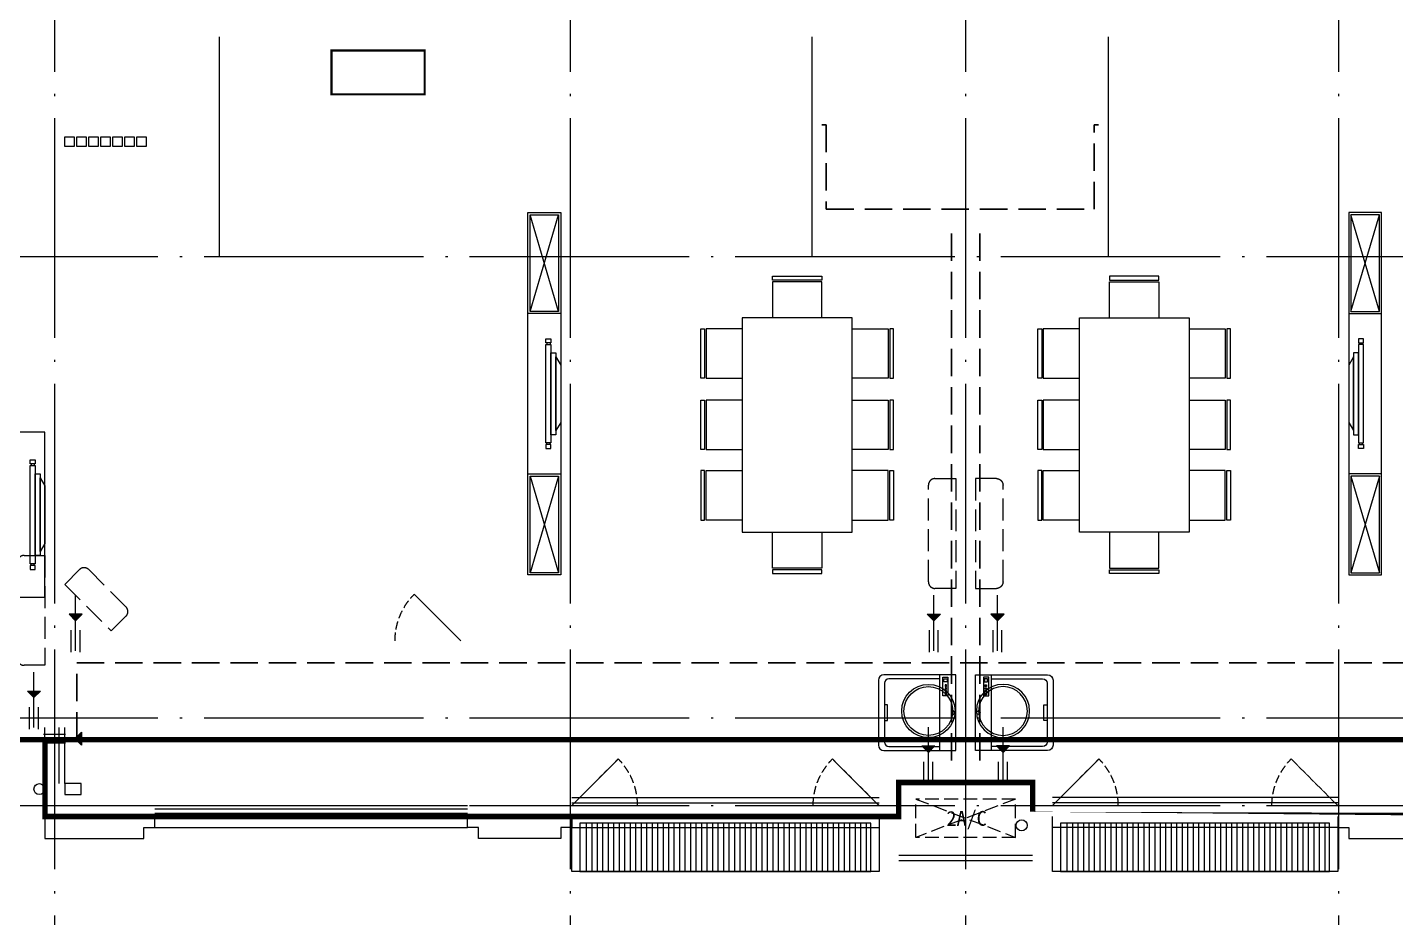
# Model space of a CAD drawing. Extents: x 23000734 to 24262965, y -11528137 to -9789882.
# Drawn here: x 24187265 to 24199732, y -10001860 to -9993754 of the extents above; entities that cross this region are included whole.
import ezdxf

# ---------------------------------------------------------------- set-up
doc = ezdxf.new("R2010")
doc.units = 0
doc.header["$LTSCALE"] = 1000
for name, pattern in [('DASH', [0.35, 0.25, -0.1]), ('DASHDOTX2', [50.8, 25.4, -12.7, 0, -12.7]), ('DOTE', [2.4200000000000004, 2, -0.2, 0.02, -0.2])]:
    doc.linetypes.add(name, pattern=pattern)
for name, color, linetype in [('0-0全面积', 3, 'Continuous'), ('0-0半面积', 10, 'Continuous'), ('0-0太阳能', 167, 'Continuous'), ('0-厨卫洁具', 95, 'Continuous'), ('0-开启示意', 154, 'Continuous'), ('0-栏杆', 141, 'Continuous'), ('0-看线', 173, 'Continuous'), ('0-线脚', 6, 'Continuous'), ('_0', 7, 'Continuous'), ('A-SURFACE', 6, 'Continuous'), ('A-活动家具', 8, 'Continuous'), ('B-家具', 167, 'DASHDOTX2'), ('BALCONY', 6, 'Continuous'), ('DOTE', 249, 'DOTE'), ('KT', 8, 'Continuous'), ('PUB_STRM', 4, 'Continuous'), ('text_房间名称', 255, 'Continuous'), ('图审修改', 1, 'Continuous'), ('栏杆', 163, 'Continuous'), ('碰头线', 6, 'DASH'), ('空调', 6, 'Continuous')]:
    doc.layers.add(name, color=color, linetype=linetype)
doc.styles.add('黑体', font='SIMHEI_0.TTF', dxfattribs={"width": 0.8})

# ---------------------------------------------------------------- blocks, each defined once
blk = doc.blocks.new('A$C1BFF76B8')
at = {"layer": '0-0太阳能', "linetype": 'ByBlock'}
for points in [[(-206.0228210836649, -129.7717456836253), (-206.0228210836649, -629.5983393806964), (-3006.022821083665, -629.7717456724495), (-3006.022821083665, -129.7717456761748)], [(-2871.022820290178, -629.7667435687035), (-2871.022820290178, -189.7717456799001)], [(-2821.022820290178, -629.7667435687035), (-2821.022820290178, -189.7717456799001)], [(-2771.022820290178, -629.7667435687035), (-2771.022820290178, -189.7717456799001)], [(-2721.022820290178, -629.7667435687035), (-2721.022820290178, -189.7717456799001)], [(-2671.022820290178, -629.7667435687035), (-2671.022820290178, -189.7717456799001)], [(-2621.022820290178, -629.7667435687035), (-2621.022820290178, -189.7717456799001)], [(-2571.022820290178, -629.7667435687035), (-2571.022820290178, -189.7717456799001)], [(-2521.022820290178, -629.7667435687035), (-2521.022820290178, -189.7717456799001)], [(-2471.022820290178, -629.7667435687035), (-2471.022820290178, -189.7717456799001)], [(-2421.022820290178, -629.7667435687035), (-2421.022820290178, -189.7717456799001)], [(-2371.022820290178, -629.7667435687035), (-2371.022820290178, -189.7717456799001)], [(-2321.022820290178, -629.7667435687035), (-2321.022820290178, -189.7717456799001)], [(-2271.022820290178, -629.7667435687035), (-2271.022820290178, -189.7717456799001)], [(-2221.022820290178, -629.7667435687035), (-2221.022820290178, -189.7717456799001)], [(-2171.022820290178, -629.7667435687035), (-2171.022820290178, -189.7717456799001)], [(-2121.022820290178, -629.7667435687035), (-2121.022820290178, -189.7717456799001)], [(-2071.022820290178, -629.7667435687035), (-2071.022820290178, -189.7717456799001)], [(-2021.022820290178, -629.7667435687035), (-2021.022820290178, -189.7717456799001)], [(-1971.022820290178, -629.7667435687035), (-1971.022820290178, -189.7717456799001)], [(-1921.022820290178, -629.7667435687035), (-1921.022820290178, -189.7717456799001)], [(-1871.022820290178, -629.7667435687035), (-1871.022820290178, -189.7717456799001)], [(-1821.022820290178, -629.7667435687035), (-1821.022820290178, -189.7717456799001)], [(-1771.022820290178, -629.7667435687035), (-1771.022820290178, -189.7717456799001)], [(-1721.022820290178, -629.7667435687035), (-1721.022820290178, -189.7717456799001)], [(-1671.022820290178, -629.7667435687035), (-1671.022820290178, -189.7717456799001)], [(-1621.022820290178, -629.7667435687035), (-1621.022820290178, -189.7717456799001)], [(-1571.022820290178, -629.7667435687035), (-1571.022820290178, -189.7717456799001)], [(-1521.022820290178, -629.7667435687035), (-1521.022820290178, -189.7717456799001)], [(-1471.022820290178, -629.7667435687035), (-1471.022820290178, -189.7717456799001)], [(-1421.022820290178, -629.7667435687035), (-1421.022820290178, -189.7717456799001)], [(-1371.022820290178, -629.7667435687035), (-1371.022820290178, -189.7717456799001)], [(-1321.022820290178, -629.7667435687035), (-1321.022820290178, -189.7717456799001)], [(-1271.022820290178, -629.7667435687035), (-1271.022820290178, -189.7717456799001)], [(-1221.022820290178, -629.7667435687035), (-1221.022820290178, -189.7717456799001)], [(-1171.022820290178, -629.7667435687035), (-1171.022820290178, -189.7717456799001)], [(-1121.022820290178, -629.7667435687035), (-1121.022820290178, -189.7717456799001)], [(-1071.022820290178, -629.7667435687035), (-1071.022820290178, -189.7717456799001)], [(-1021.022820290178, -629.7667435687035), (-1021.022820290178, -189.7717456799001)], [(-971.0228202901781, -629.7667435687035), (-971.0228202901781, -189.7717456799001)], [(-921.0228202901781, -629.7667435687035), (-921.0228202901781, -189.7717456799001)], [(-871.0228202901781, -629.7667435687035), (-871.0228202901781, -189.7717456799001)], [(-821.0228202901781, -629.7667435687035), (-821.0228202901781, -189.7717456799001)], [(-771.0228202901781, -629.7667435687035), (-771.0228202901781, -189.7717456799001)], [(-721.0228202901781, -629.7667435687035), (-721.0228202901781, -189.7717456799001)], [(-671.0228202901781, -629.7667435687035), (-671.0228202901781, -189.7717456799001)], [(-621.0228202901781, -629.7667435687035), (-621.0228202901781, -189.7717456799001)], [(-571.0228202901781, -629.7667435687035), (-571.0228202901781, -189.7717456799001)], [(-521.0228202901781, -629.7667435687035), (-521.0228202901781, -189.7717456799001)], [(-471.0228202901781, -629.7667435687035), (-471.0228202901781, -189.7717456799001)], [(-421.0228202901781, -629.7667435687035), (-421.0228202901781, -189.7717456799001)], [(-371.0228202901781, -629.7667435687035), (-371.0228202901781, -189.7717456799001)], [(-321.0228202901781, -629.7667435687035), (-321.0228202901781, -189.7717456799001)]]:
    blk.add_lwpolyline(points, dxfattribs=at)
blk.add_lwpolyline([(-281.0228210836649, -189.7817499097437), (-2931.022821083665, -189.7717456724495), (-2931.022821083665, -629.7717456724495), (-281.0228210836649, -629.7817499097437)], close=True, dxfattribs=at)
blk = doc.blocks.new('$plan$00001623')
at = {"layer": '0-厨卫洁具', "linetype": 'Continuous'}
blk.add_line((-341.0638153267937, -144.6659197755616), (341.8834332893312, -144.6659197755616), dxfattribs=at)
at = {"layer": '0-厨卫洁具'}
blk.add_lwpolyline([(295, -705.8351835135873), (-295, -705.8351835135909, -0.414213562373095), (-345, -655.8351835135909), (-345, 0), (345, 0), (345, -655.8351835135909, -0.414213562373095)], format="xyb", close=True, dxfattribs=at)
for points in [[(323.3669517711533, -71.58882026028004), (151.9948796328244, -71.58882026028004), (151.9948796328244, -119.7109121235189), (323.3669517711533, -119.7109121235189)], [(163.0332813934365, -85.77758666829322), (176.6797890030721, -85.77758666829322), (176.6797890030721, -98.50580599754903), (163.0332813934365, -98.50580599754903)], [(188.5066927319422, -85.77758666829322), (202.1532003415778, -85.77758666829322), (202.1532003415778, -98.50580599754903), (188.5066927319422, -98.50580599754903)], [(213.0704064292804, -85.77758666829322), (226.716914038916, -85.77758666829322), (226.716914038916, -98.50580599754903), (213.0704064292804, -98.50580599754903)], [(239.4535849417734, -85.77758666829322), (253.100092551409, -85.77758666829322), (253.100092551409, -98.50580599754903), (239.4535849417734, -98.50580599754903)], [(280.8780295278848, -109.8034200168186), (309.2039545124571, -109.8034200168186), (309.2039545124571, -80.08098798927676), (280.8780295278848, -80.08098798927676)]]:
    blk.add_lwpolyline(points, close=True, dxfattribs=at)
at = {"layer": '0-厨卫洁具', "lineweight": 13}
blk.add_lwpolyline([(307.2702440595567, -144.6659197755616), (307.2702440595531, -610.9635392652526, -0.414213562373095), (267.2702440595531, -650.9635392652526), (-267.2702440595531, -650.963539265249, -0.414213562373095), (-307.2702440595531, -610.963539265249), (-307.2702440595531, -144.6659197755616)], format="xyb", dxfattribs=at)
at = {"layer": '0-厨卫洁具'}
blk.add_lwpolyline([(-71.03978584050492, -650.9635392652526), (-71.03978584050492, -623.3845569657606), (0, -623.3845569657606), (71.03978584050492, -623.3845569657606), (71.03978584050492, -650.9635392652526)], dxfattribs=at)
blk.add_circle((0, -25.47641460187879), 16.03030064122868, dxfattribs=at)
blk = doc.blocks.new('tynsx')
at = {"layer": '0-厨卫洁具'}
for radius in [242.5, 222.5]:
    blk.add_circle((-242.5, 0), radius, dxfattribs=at)
blk = doc.blocks.new('A$C2A163BE1')
at = {"extrusion": (0, 0, -1), "xscale": -1, "zscale": -1, "rotation": 359.9988535131273}
blk.add_blockref('tynsx', (192.5000114776194, -5158.499999983236), dxfattribs=at)
at = {"extrusion": (0, 0, -1), "zscale": -1, "rotation": 0.001146486872711296}
blk.add_blockref('tynsx', (-2.50001147761941, -5158.499999983236), dxfattribs=at)
at = {"layer": '0-厨卫洁具', "xscale": -1.000000000000003, "rotation": 270.0000000883789}
blk.add_blockref('$plan$00001623', (-184.9999997131526, -5173.389011191204), dxfattribs=at)
at = {"layer": '0-厨卫洁具', "rotation": 89.99999991162109}
blk.add_blockref('$plan$00001623', (-5.000000286847353, -5173.389011191204), dxfattribs=at)
blk = doc.blocks.new('A$C1C455A10')
at = {"layer": '0-看线'}
for points in [[(-5003, -7957.5), (-2153, -7957.5)], [(-1203, -7957.5), (1597, -7957.5)], [(5777, -7957.5), (3177, -7957.5)]]:
    blk.add_lwpolyline(points, dxfattribs=at)
at = {"layer": '0-线脚'}
for points in [[(-6003, -7857.5), (-6003, -8057.5), (-5103, -8057.5), (-5103, -7957.5), (-5003, -7957.5), (-5003, -7857.5)], [(-1203, -7857.5), (-1203, -7957.5), (-1303, -7957.5), (-1303, -8057.5), (-2053, -8057.5), (-2053, -7957.5), (-2153, -7957.5), (-2153, -7857.5)], [(5777, -7857.5), (5777, -7957.5), (5877, -7957.5), (5877, -8057.5), (6627, -8057.5), (6627, -7957.5), (6727, -7957.5), (6727, -7857.5)]]:
    blk.add_lwpolyline(points, dxfattribs=at)
blk = doc.blocks.new('A$C69155677')
at = {"layer": 'KT', "linetype": 'DASH', "ltscale": 0.5}
for p, q in [((43.32731948420405, 189.4510309416801), (-866.6726804040372, 189.4510309416801)), ((-866.6726804040372, -160.5489690508693), (-866.6726804040372, 189.4510309416801)), ((43.32731948420405, -160.5489690508693), (43.32731948420405, 189.4510309416801)), ((43.32731948420405, -160.5489690508693), (-866.6726804040372, -160.5489690508693))]:
    blk.add_line(p, q, dxfattribs=at)
for points in [[(43.32731948420405, 189.4510309416801), (-866.6726804040372, -160.5489690508693)], [(-866.6726804040372, 189.4510309416801), (43.32731948420405, -160.5489690508693)]]:
    blk.add_lwpolyline(points, dxfattribs=at)
at = {"layer": 'KT', "style": '黑体'}
blk.add_text('2A/C', height=135.1898734177215, dxfattribs=at).set_placement((-587.721311878413, -54.87887381576002))
blk = doc.blocks.new('A$C153F32CB')
at = {"layer": '0-0太阳能', "linetype": 'ByBlock'}
for points in [[(774.5, -106.9967533536255), (774.5, -606.8233470506966), (-1825.5, -606.9967533424497), (-1825.5, -106.996753346175)], [(-1690.499999206513, -606.9917512387037), (-1690.499999206513, -166.9967533499002)], [(-1640.499999206513, -606.9917512387037), (-1640.499999206513, -166.9967533499002)], [(-1590.499999206513, -606.9917512387037), (-1590.499999206513, -166.9967533499002)], [(-1540.499999206513, -606.9917512387037), (-1540.499999206513, -166.9967533499002)], [(-1490.499999206513, -606.9917512387037), (-1490.499999206513, -166.9967533499002)], [(-1440.499999206513, -606.9917512387037), (-1440.499999206513, -166.9967533499002)], [(-1390.499999206513, -606.9917512387037), (-1390.499999206513, -166.9967533499002)], [(-1340.499999206513, -606.9917512387037), (-1340.499999206513, -166.9967533499002)], [(-1290.499999206513, -606.9917512387037), (-1290.499999206513, -166.9967533499002)], [(-1240.499999206513, -606.9917512387037), (-1240.499999206513, -166.9967533499002)], [(-1190.499999206513, -606.9917512387037), (-1190.499999206513, -166.9967533499002)], [(-1140.499999206513, -606.9917512387037), (-1140.499999206513, -166.9967533499002)], [(-1090.499999206513, -606.9917512387037), (-1090.499999206513, -166.9967533499002)], [(-1040.499999206513, -606.9917512387037), (-1040.499999206513, -166.9967533499002)], [(-990.4999992065132, -606.9917512387037), (-990.4999992065132, -166.9967533499002)], [(-940.4999992065132, -606.9917512387037), (-940.4999992065132, -166.9967533499002)], [(-890.4999992065132, -606.9917512387037), (-890.4999992065132, -166.9967533499002)], [(-840.4999992065132, -606.9917512387037), (-840.4999992065132, -166.9967533499002)], [(-790.4999992065132, -606.9917512387037), (-790.4999992065132, -166.9967533499002)], [(-740.4999992065132, -606.9917512387037), (-740.4999992065132, -166.9967533499002)], [(-690.4999992065132, -606.9917512387037), (-690.4999992065132, -166.9967533499002)], [(-640.4999992065132, -606.9917512387037), (-640.4999992065132, -166.9967533499002)], [(-590.4999992065132, -606.9917512387037), (-590.4999992065132, -166.9967533499002)], [(-540.4999992065132, -606.9917512387037), (-540.4999992065132, -166.9967533499002)], [(-490.4999992065132, -606.9917512387037), (-490.4999992065132, -166.9967533499002)], [(-440.4999992065132, -606.9917512387037), (-440.4999992065132, -166.9967533499002)], [(-390.4999992065132, -606.9917512387037), (-390.4999992065132, -166.9967533499002)], [(-340.4999992065132, -606.9917512387037), (-340.4999992065132, -166.9967533499002)], [(-290.4999992065132, -606.9917512387037), (-290.4999992065132, -166.9967533499002)], [(-240.4999992065132, -606.9917512387037), (-240.4999992065132, -166.9967533499002)], [(-190.4999992065132, -606.9917512387037), (-190.4999992065132, -166.9967533499002)], [(-140.4999992065132, -606.9917512387037), (-140.4999992065132, -166.9967533499002)], [(-90.49999920651317, -606.9917512387037), (-90.49999920651317, -166.9967533499002)], [(-40.49999920651317, -606.9917512387037), (-40.49999920651317, -166.9967533499002)], [(9.500000793486834, -606.9917512387037), (9.500000793486834, -166.9967533499002)], [(59.50000079348683, -606.9917512387037), (59.50000079348683, -166.9967533499002)], [(109.5000007934868, -606.9917512387037), (109.5000007934868, -166.9967533499002)], [(159.5000007934868, -606.9917512387037), (159.5000007934868, -166.9967533499002)], [(209.5000007934868, -606.9917512387037), (209.5000007934868, -166.9967533499002)], [(259.5000007934868, -606.9917512387037), (259.5000007934868, -166.9967533499002)], [(309.5000007934868, -606.9917512387037), (309.5000007934868, -166.9967533499002)], [(359.5000007934868, -606.9917512387037), (359.5000007934868, -166.9967533499002)], [(409.5000007934868, -606.9917512387037), (409.5000007934868, -166.9967533499002)], [(459.5000007934868, -606.9917512387037), (459.5000007934868, -166.9967533499002)], [(509.5000007934868, -606.9917512387037), (509.5000007934868, -166.9967533499002)], [(559.5000007934868, -606.9917512387037), (559.5000007934868, -166.9967533499002)], [(609.5000007934868, -606.9917512387037), (609.5000007934868, -166.9967533499002)], [(659.5000007934868, -606.9917512387037), (659.5000007934868, -166.9967533499002)]]:
    blk.add_lwpolyline(points, dxfattribs=at)
blk.add_lwpolyline([(699.5, -167.0067575797439), (-1750.5, -166.9967533424497), (-1750.5, -606.9967533424497), (699.5, -607.0067575797439)], close=True, dxfattribs=at)
blk = doc.blocks.new('rfwetery')
at = {"layer": 'BALCONY'}
for points in [[(11892286.50001817, 65605.17812204023), (11892346.50001139, 65605.17812376912), (11892346.50001463, 65545.1781290319)], [(11892406.50000461, 65605.17812186934), (11892346.50001139, 65605.17812376912), (11892346.50000797, 65545.1781290319)]]:
    blk.add_hatch(color=256, dxfattribs=at).paths.add_polyline_path(points)
h = blk.add_hatch(color=256, dxfattribs=at)
h.paths.add_polyline_path([(11892406.50000461, 65605.17812186934), (11892346.50001139, 65605.17812376923), (11892346.50000797, 65545.17812903179)])
h.paths.add_polyline_path([(11892346.50001139, 65605.17812376912), (11892346.50000797, 65545.1781290319), (11892406.50000461, 65605.17812186934)])
blk.add_line((11892346.49999243, 65272.27744436939), (11892346.50002119, 65777.37640284188), dxfattribs=at)
at = {"layer": 'BALCONY', "linetype": 'DASH'}
for p, q in [((11892306.49999366, 65259.51920022164), (11892306.5, 65459.51920022164)), ((11892386.49999366, 65259.51919768855), (11892386.5, 65459.51919768855))]:
    blk.add_line(p, q, dxfattribs=at)
at = {"layer": 'BALCONY'}
blk.add_lwpolyline([(11892286.50000461, 65605.17812566913), (11892346.50000271, 65545.17812376923), (11892406.50000461, 65605.17812186934)], close=True, dxfattribs=at)
blk = doc.blocks.new('A$C0B5919E6')
at = {"layer": '空调', "linetype": 'DASH', "ltscale": 0.8}
blk.add_lwpolyline([(249.9994896482676, 0.001130153046688065), (59.99948964826763, 0.001130153046688065, -0.414213562373095), (-0.0005103517323732376, 60.00113015304669), (-0.0005103517323732376, 940.0011301530467, -0.414213562373095), (59.99948964826763, 1000.001130153047), (249.9994896482676, 1000.001130153047)], format="xyb", close=True, dxfattribs=at)
blk = doc.blocks.new('A$C35C37B70')
at = {"layer": '空调', "linetype": 'DASH', "ltscale": 0.8}
blk.add_lwpolyline([(-7905.187492962927, -5304), (-7770.837419185787, -5169.649496927857, 0.414213562373095), (-7770.837554749101, -5084.796683186665), (-8110.249803870916, -4745.386422369629, 0.414213562373095), (-8195.102617610246, -4745.386557934806), (-8329.452691387385, -4879.737061008811)], format="xyb", close=True, dxfattribs=at)
at = {"layer": 'BALCONY', "rotation": 0.003514407366884229}
for p in [(-11900571.95958082, -71485.72983061522), (-11892171.95997542, -71485.72983061522), (-11892121.95997542, -72685.72983061522)]:
    blk.add_blockref('rfwetery', p, dxfattribs=at)
at = {"layer": 'BALCONY', "xscale": -1}
for p, rotation in [((11891932.95997542, -71485.72983061522), 359.9964855926331), ((11883732.96414626, -72185.72983061522), 359.9964855926331), ((-74511.22983063012, -11898626.47045821), 269.9964855926331), ((11891882.95997542, -72685.72983061522), 359.9964855926331)]:
    blk.add_blockref('rfwetery', p, dxfattribs=dict(at, rotation=rotation))
at = {"layer": '空调', "linetype": 'DASH', "ltscale": 0.8, "rotation": 359.9964855926331}
for p in [(-459.5249908268452, -4916.741588832811), (-8759.520819995552, -5616.741588832811)]:
    blk.add_blockref('A$C0B5919E6', p, dxfattribs=at)
at = {"layer": '空调', "linetype": 'DASH', "ltscale": 0.8, "xscale": -1, "rotation": 0.003514407366882466}
blk.add_blockref('A$C0B5919E6', (220.5249908268452, -4916.741588832811), dxfattribs=at)
blk = doc.blocks.new('KC')
at = {"layer": '0-开启示意', "linetype": 'DASH', "ltscale": 0.3, "const_width": 10}
blk.add_lwpolyline([(245355.2100543217, 107837.9834782778), (244930.9459856096, 107413.7194095703)], dxfattribs=at)
at = {"layer": '0-开启示意', "linetype": 'DASH', "ltscale": 0.3}
blk.add_lwpolyline([(245355.21005432, 107837.9834782821), (244930.9459856096, 107413.7194095703)], dxfattribs=at)
blk.add_arc((245355.2100543217, 107837.9834782821), 600, 179.9999999999959, 224.9999999996552, dxfattribs=at)
blk = doc.blocks.new('A$C35AB33C4')
at = {"layer": '0-开启示意', "xscale": -1, "rotation": 180}
for p in [(-246863.7100543194, 102927.9834782816), (-243053.7100543194, 101427.9834782816), (-238873.7100543268, 101427.9834782816)]:
    blk.add_blockref('KC', p, dxfattribs=at)
at = {"layer": '0-开启示意', "rotation": 180}
for p in [(244856.7100543194, 101427.9834782816), (249236.7100543194, 101427.9834782816)]:
    blk.add_blockref('KC', p, dxfattribs=at)
blk = doc.blocks.new('cvb')
at = {"layer": 'B-家具'}
for p, q in [((23188.14249599422, 22857.39093565755), (23488.14249599399, 22857.39093565755)), ((23188.14249599422, 22857.39093565755), (23188.14249599422, 21357.39093565755)), ((23488.14249599399, 22857.39093565755), (23488.14249599399, 21357.39093565755)), ((23353.8129949295, 22570.07750280946), (23353.8129949295, 22607.39093564404)), ((23353.8129949295, 22607.39093564404), (23398.58911433117, 22607.39093564404)), ((23398.58911433117, 22570.07750280946), (23353.8129949295, 22570.07750280946)), ((23361.27568149636, 22570.07750280946), (23361.27568149636, 22555.15212967526)), ((23391.12642776431, 22570.07750280946), (23391.12642776431, 22555.15212967526)), ((23398.58911433117, 22607.39093564404), (23398.58911433117, 22570.07750280946)), ((23398.58911433117, 22555.15212967526), (23353.8129949295, 22555.15212967526)), ((23353.8129949295, 22555.15212967526), (23353.8129949295, 21659.62974164262)), ((23398.58911433117, 21659.62974164262), (23398.58911433117, 22555.15212967526)), ((23443.36523373285, 22480.52526400611), (23398.58911433117, 22480.52526400611)), ((23398.58911433117, 22480.52526400611), (23398.58911433117, 21734.25660731178)), ((23443.36523373285, 21734.25660731178), (23443.36523373285, 22480.52526400611)), ((23488.1413531343, 22368.58496550191), (23443.36523373285, 22443.21183117107)), ((23443.36523373285, 22443.21183117107), (23443.36523373285, 21771.57004014635)), ((23488.1413531343, 21846.19690581597), (23488.1413531343, 22368.58496550191)), ((23443.36523373285, 21771.57004014635), (23488.1413531343, 21846.19690581597)), ((23398.58911433117, 21734.25660731178), (23443.36523373285, 21734.25660731178)), ((23353.8129949295, 21659.62974164262), (23398.58911433117, 21659.62974164262)), ((23398.58911433117, 21644.70436850842), (23353.8129949295, 21644.70436850842)), ((23353.8129949295, 21644.70436850842), (23353.8129949295, 21607.39093567384)), ((23353.8129949295, 21607.39093567384), (23398.58911433117, 21607.39093567384)), ((23361.27568149636, 21644.70436850842), (23361.27568149636, 21659.62974164262)), ((23391.12642776431, 21644.70436850842), (23391.12642776431, 21659.62974164262)), ((23398.58911433117, 21607.39093567384), (23398.58911433117, 21644.70436850842)), ((23488.14249599399, 21357.39093565755), (23188.14249599422, 21357.39093565755))]:
    blk.add_line(p, q, dxfattribs=at)
blk = doc.blocks.new('客厅电视')
at = {"layer": 'B-家具'}
for p, q in [((23188.14249592018, 22787.39093441097), (23488.14249592018, 22787.39093441097)), ((23353.81299485546, 22520.07750156242), (23353.81299485546, 22557.39093439747)), ((23353.81299485546, 22557.39093439747), (23398.58911425713, 22557.39093439747)), ((23398.58911425713, 22520.07750156242), (23353.81299485546, 22520.07750156242)), ((23398.58911425713, 22505.15212842869), (23353.81299485546, 22505.15212842869)), ((23353.81299485546, 22505.15212842869), (23353.81299485546, 21609.62974039558)), ((23361.27568142232, 22520.07750156242), (23361.27568142232, 22505.15212842869)), ((23391.12642769027, 22520.07750156242), (23391.12642769027, 22505.15212842869)), ((23398.58911425713, 22557.39093439747), (23398.58911425713, 22520.07750156242)), ((23398.58911425713, 21609.62974039558), (23398.58911425713, 22505.15212842869)), ((23443.36523365881, 22430.52526275907), (23398.58911425713, 22430.52526275907)), ((23398.58911425713, 22430.52526275907), (23398.58911425713, 21684.2566060652)), ((23443.36523365881, 21684.2566060652), (23443.36523365881, 22430.52526275907)), ((23488.14135306049, 22318.58496425534), (23443.36523365881, 22393.21182992449)), ((23443.36523365881, 22393.21182992449), (23443.36523365881, 21721.57003889978)), ((23488.14135306049, 21796.1969045694), (23488.14135306049, 22318.58496425534)), ((23443.36523365881, 21721.57003889978), (23488.14135306049, 21796.1969045694)), ((23353.81299485546, 21609.62974039558), (23398.58911425713, 21609.62974039558)), ((23398.58911425713, 21594.70436726185), (23353.81299485546, 21594.70436726185)), ((23353.81299485546, 21594.70436726185), (23353.81299485546, 21557.39093442727)), ((23361.27568142232, 21594.70436726185), (23361.27568142232, 21609.62974039558)), ((23391.12642769027, 21594.70436726185), (23391.12642769027, 21609.62974039558)), ((23398.58911425713, 21684.2566060652), (23443.36523365881, 21684.2566060652)), ((23398.58911425713, 21557.39093442727), (23398.58911425713, 21594.70436726185)), ((23353.81299485546, 21557.39093442727), (23398.58911425713, 21557.39093442727)), ((23488.14249592018, 21327.39093441097), (23188.14249592018, 21327.39093441097))]:
    blk.add_line(p, q, dxfattribs=at)
for points in [[(23488.14249592018, 23707.39093441097), (23188.14249592018, 23707.39093441097), (23188.14249592018, 20407.39093441097), (23488.14249591646, 20407.39093690459), (23488.14249591646, 23707.39093441097)], [(23468.14249591646, 22807.39093441097), (23208.14249592018, 23687.39093441097)], [(23208.14249592018, 22807.39093441097), (23468.14249591646, 23687.39093441097)], [(23468.14249591646, 21307.39093441097), (23208.14249592018, 21307.39093441097), (23208.14249592018, 20427.39093457721), (23468.14249591646, 20427.39093673835), (23468.14249591646, 21307.39093441097), (23208.14249592018, 20427.39093441097)], [(23208.14249592018, 21307.39093441097), (23468.14249591646, 20427.39093441097)]]:
    blk.add_lwpolyline(points, dxfattribs=at)
blk.add_lwpolyline([(23468.14249591646, 22807.39093441097), (23468.14249591646, 23687.39093441097), (23208.14249592018, 23687.39093441097), (23208.14249592018, 22807.39093441097)], close=True, dxfattribs=at)
blk = doc.blocks.new('A$C5B422DA1')
at = {"layer": 'B-家具'}
for points in [[(467.3117013573647, 1249.614474672824), (17.31170135736465, 1249.614474672824), (17.31170135736465, 1284.614474672824), (467.3117013573647, 1284.614474672824)], [(-257.6882986426353, 906.3865744061768), (-257.6882986426353, -1043.613425593823), (742.3117013573647, -1043.613425593823), (742.3117013573647, 906.3865744061768)], [(-600.9161989018321, 806.3865744061768), (-600.9161989018321, 356.3865744061768), (-635.9161989018321, 356.3865744061768), (-635.9161989018321, 806.3865744061768)], [(1085.539601624012, 806.3865744061768), (1085.539601624012, 356.3865744061768), (1120.539601624012, 356.3865744061768), (1120.539601624012, 806.3865744061768)], [(-600.9161989018321, 156.3865744061768), (-600.9161989018321, -293.6134255938232), (-635.9161989018321, -293.6134255938232), (-635.9161989018321, 156.3865744061768)], [(1085.539601624012, 156.3865744061768), (1085.539601624012, -293.6134255938232), (1120.539601624012, -293.6134255938232), (1120.539601624012, 156.3865744061768)], [(-600.9161989018321, -934.714301597327), (-600.9161989018321, -484.714301597327), (-635.9161989018321, -484.714301597327), (-635.9161989018321, -934.714301597327)], [(1085.539601624012, -934.714301597327), (1085.539601624012, -484.714301597327), (1120.539601624012, -484.714301597327), (1120.539601624012, -934.714301597327)], [(467.3117013573647, -1386.841325860471), (17.31170135736465, -1386.841325860471), (17.31170135736465, -1421.841325860471), (467.3117013573647, -1421.841325860471)]]:
    blk.add_lwpolyline(points, close=True, dxfattribs=at)
for points in [[(467.3117013573647, 906.3865744061768), (467.3117013573647, 1235.042116899043), (17.31170135736465, 1235.042116899043), (17.31170135736465, 906.3865744061768)], [(-257.6882986426353, 806.3865744061768), (-586.3438411280513, 806.3865744061768), (-586.3438411280513, 356.3865744061768), (-257.6882986426353, 356.3865744061768)], [(742.3117013573647, 806.3865744061768), (1070.967243850231, 806.3865744061768), (1070.967243850231, 356.3865744061768), (742.3117013573647, 356.3865744061768)], [(-257.6882986426353, 156.3865744061768), (-586.3438411280513, 156.3865744061768), (-586.3438411280513, -293.6134255938232), (-257.6882986426353, -293.6134255938232)], [(742.3117013573647, 156.3865744061768), (1070.967243850231, 156.3865744061768), (1070.967243850231, -293.6134255938232), (742.3117013573647, -293.6134255938232)], [(-257.6882986426353, -934.714301597327), (-586.3438411280513, -934.714301597327), (-586.3438411280513, -484.714301597327), (-257.6882986426353, -484.714301597327)], [(742.3117013573647, -934.714301597327), (1070.967243850231, -934.714301597327), (1070.967243850231, -484.714301597327), (742.3117013573647, -484.714301597327)], [(467.3117013573647, -1043.613425593823), (467.3117013573647, -1372.26896808669), (17.31170135736465, -1372.26896808669), (17.31170135736465, -1043.613425593823)]]:
    blk.add_lwpolyline(points, dxfattribs=at)
blk = doc.blocks.new('A$C2DF9132C')
at = {"layer": 'B-家具'}
for points in [[(-8140.702869795263, 2227.948681436479), (-8140.702870160341, 2317.948681436479), (-8055.339975677431, 2317.948681436479), (-8055.339975312352, 2227.948681436479)], [(-8031.006196964532, 2227.948681436479), (-8031.006197329611, 2317.948681436479), (-7945.6433028467, 2317.948681436479), (-7945.643302481622, 2227.948681436479)], [(-7921.309524133801, 2227.948682326823), (-7921.30952449888, 2317.948682324961), (-7835.946630015969, 2317.948682324961), (-7835.946629650891, 2227.948682326823)], [(-7811.612851303071, 2227.948682326823), (-7811.612851668149, 2317.948682324961), (-7726.249957188964, 2317.948682324961), (-7726.249956823885, 2227.948682326823)], [(-7701.916178476065, 2227.948683215305), (-7701.916178841144, 2317.948683215305), (-7616.553284358233, 2317.948683215305), (-7616.553283993155, 2227.948683215305)], [(-7592.219505645335, 2227.948683215305), (-7592.219506010413, 2317.948683215305), (-7506.856611527503, 2317.948683215305), (-7506.856611162424, 2227.948683215305)], [(-7482.522832814604, 2227.948683215305), (-7482.522833179682, 2317.948683215305), (-7397.159938696772, 2317.948683215305), (-7397.159938331693, 2227.948683215305)]]:
    blk.add_lwpolyline(points, close=True, dxfattribs=at)
at = {"layer": 'A-活动家具', "extrusion": (0, 0, -1), "zscale": -1, "rotation": 179.9999999999998}
for name, p in [('客厅电视', (27108.84536607563, 22035.33961584792)), ('cvb', (31808.84536615387, 20984.33961709403))]:
    blk.add_blockref(name, p, dxfattribs=at)
at = {"layer": 'A-活动家具', "extrusion": (0, 0, -1), "xscale": -1, "zscale": -1, "rotation": 180}
blk.add_blockref('客厅电视', (-27047.43962575495, 22035.33961584792), dxfattribs=at)
at = {"layer": '碰头线'}
blk.add_blockref('A$C5B422DA1', (-1708.476892247796, -237.5977119989693), dxfattribs=at)
at = {"layer": '碰头线', "xscale": -1}
blk.add_blockref('A$C5B422DA1', (1847.071151927114, -237.5977119989693), dxfattribs=at)

msp = doc.modelspace()

# ---------------------------------------------------------------- linework, layer by layer
at = {"layer": '0-0全面积', "linetype": 'DASH', "lineweight": 30, "const_width": 50}
msp.add_lwpolyline([(24208214.72500861, -9993239.56526094), (24206814.72500861, -9993239.56526094), (24206814.72500861, -9989339.56526094), (24199414.72500861, -9989339.56526094), (24199414.72500861, -9987239.56526094), (24194214.72500861, -9987239.56526094), (24194214.72500861, -9989339.56526094), (24183414.72500861, -9989339.56526094), (24183414.72500861, -10000239.56526094), (24187714.72500861, -10000239.56526094), (24187714.72500861, -10000239.56526094), (24203414.72500861, -10000239.56526094), (24203414.72500861, -10000239.56526094), (24211614.72500859, -10000239.56526065)], dxfattribs=at)
at = {"layer": '0-0半面积', "linetype": 'DASH', "const_width": 50}
msp.add_lwpolyline([(24187424.72500859, -10000239.56526094), (24187424.72508173, -10000939.56524725), (24195204.72500861, -10000939.56524725), (24195204.72500509, -10000629.56526786), (24196424.72497757, -10000629.56526786), (24196424.72497756, -10000939.56525463), (24203704.72492548, -10000939.56727173), (24203704.72500862, -10000239.56526093), (24203414.72500861, -10000239.56526094), (24203414.72500861, -10000239.56526094), (24187714.72500861, -10000239.56526094), (24187714.72500861, -10000239.56526094), (24187424.72500859, -10000239.56682146)], dxfattribs=at)
at = {"layer": '0-栏杆'}
for points in [[(24192224.72500861, -10000764.56526094), (24195024.72500861, -10000764.56526094)], [(24199204.72500861, -10000764.56526094), (24196604.72500861, -10000764.56526094)], [(24188424.72500861, -10000869.56526094), (24191274.72500861, -10000869.56526094)], [(24188424.72500861, -10000909.56526094), (24191274.72500861, -10000909.56526094)], [(24192224.72500861, -10000814.56526094), (24195024.72500861, -10000814.56526094)], [(24199204.72500861, -10000814.56526094), (24196604.72500861, -10000814.56526094)], [(24195204.72500861, -10001289.56526094), (24196424.72500861, -10001289.56526094)], [(24195204.72500861, -10001339.56526094), (24196424.72500861, -10001339.56526094)]]:
    msp.add_lwpolyline(points, dxfattribs=at)
at = {"layer": '_0'}
for points in [[(24187424.72500861, -10000639.56526094), (24187424.72500859, -10000129.56526094)], [(24187604.72500861, -10000639.56526094), (24187604.72500859, -10000129.56526094)], [(24188424.72500861, -10000839.56526094), (24191274.72500861, -10000839.56526094)], [(24188424.72500861, -10000939.56526094), (24191274.72500861, -10000939.56526094)]]:
    msp.add_lwpolyline(points, dxfattribs=at)
at = {"layer": 'A-SURFACE', "linetype": 'DASH', "lineweight": 30}
for points in [[(24208214.72500861, -9993239.56526094), (24206814.72500861, -9993239.56526094), (24206814.72500861, -9989339.56526094), (24199414.72500861, -9989339.56526094), (24199414.72500861, -9987239.56526094), (24194214.72500861, -9987239.56526094), (24194214.72500861, -9989339.56526094), (24183414.72500861, -9989339.56526094), (24183414.72500861, -10000239.56526094), (24187714.72500861, -10000239.56526094), (24187714.72500861, -9999539.56526094), (24203414.72500861, -9999539.56526094), (24203414.72500861, -10000239.56526094), (24211614.72500859, -10000239.56526065)], [(24194504.72500861, -9994639.56526094), (24194544.72500861, -9994639.56526094), (24194544.72500861, -9995409.56526094), (24196984.72500861, -9995409.56526094), (24196984.72500861, -9994639.56526094), (24197024.72500861, -9994639.56526094)], [(24195684.72500861, -9995629.56526094), (24195684.72500861, -10000449.56526094)], [(24195944.72500861, -9995629.56526094), (24195944.72500861, -10000449.56526094)]]:
    msp.add_lwpolyline(points, dxfattribs=at)
at = {"layer": 'DOTE'}
for p, q in [((24189014.72500861, -9995839.56526094), (24189014.72500861, -9985439.56526094)), ((24192214.72500861, -10003839.56526094), (24192214.72500861, -9985439.56526094)), ((24194414.72500861, -9995839.56526094), (24194414.72500861, -9985439.56526094)), ((24197114.72500861, -9995839.56526094), (24197114.72500861, -9985439.56526094)), ((24199214.72500861, -10003839.56526094), (24199214.72500861, -9985439.56526094)), ((24187514.72500861, -10003839.56526094), (24187514.72500861, -9993439.56526094)), ((24195814.72500861, -10003839.56526094), (24195814.72500861, -9993439.56526094)), ((24181614.72500861, -9995839.56526094), (24257114.72500861, -9995839.56526094)), ((24181614.72500861, -10000039.56526094), (24257114.72500861, -10000039.56526094)), ((24181614.72500861, -10000839.56526094), (24257114.72500861, -10000839.56526094))]:
    msp.add_line(p, q, dxfattribs=at)
at = {"layer": 'PUB_STRM'}
for centre in [(24187374.72500717, -10000689.56526525), (24196324.72500861, -10001019.5652662)]:
    msp.add_circle(centre, 50, dxfattribs=at)
at = {"layer": 'text_房间名称', "color": 6, "linetype": 'DASH', "const_width": 19.99999999999999}
msp.add_lwpolyline([(24190036.22499391, -9993963.770330755), (24190885.16276034, -9993963.770330755), (24190885.16278296, -9994363.594595406), (24190036.22501676, -9994363.594595406)], close=True, dxfattribs=at)
at = {"layer": '图审修改', "color": 3}
msp.add_lwpolyline([(24187604.72500861, -10000739.56526094), (24187754.72500861, -10000739.56526094), (24187754.72500861, -10000639.56526094), (24187604.72500861, -10000639.56526094)], close=True, dxfattribs=at)
at = {"layer": '栏杆'}
for points in [[(24187514.72500861, -10000639.56526094), (24187514.72500859, -10000129.56526094)], [(24187554.72500861, -10000639.56526094), (24187554.72500859, -10000129.56526094)]]:
    msp.add_lwpolyline(points, dxfattribs=at)

# ---------------------------------------------------------------- block references
for name, p in [('A$C1C455A10', (24193427.72500861, -9993082.06526094)), ('A$C35AB33C4', (24192723.22500861, -9994429.56526094)), ('A$C2A163BE1', (24195909.72500861, -9994820.06526094)), ('A$C35C37B70', (24195934.21772436, -9993945.56526094)), ('A$C69155677', (24196226.39768907, -10000969.01629188)), ('A$C1BFF76B8', (24195230.74782969, -10000809.79351526)), ('A$C153F32CB', (24198430.22500861, -10000832.56850759))]:
    msp.add_blockref(name, p)
at = {"layer": '碰头线'}
msp.add_blockref('A$C2DF9132C', (24195745.42787749, -9997067.513835978), dxfattribs=at)

doc.saveas('drawing.dxf')
